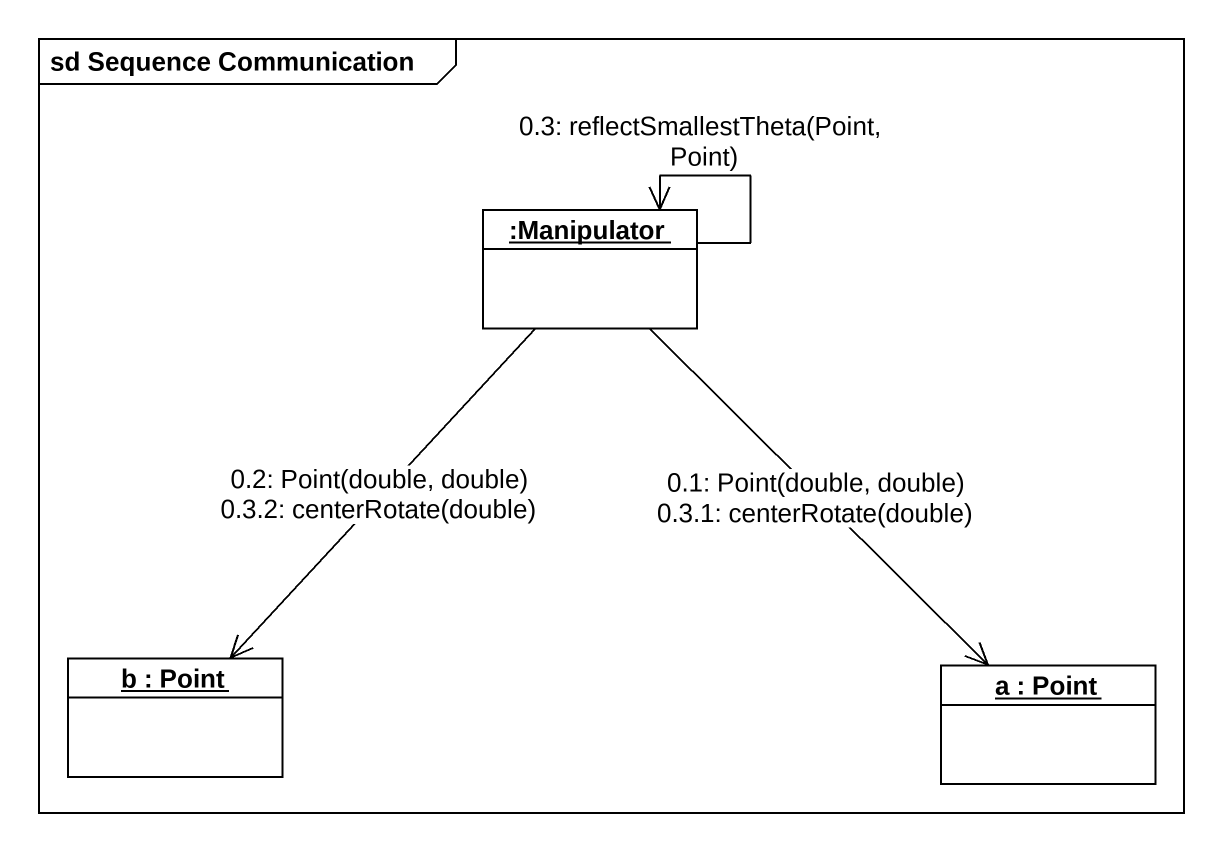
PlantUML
@startuml
mainframe sd Sequence Communication
hide circle
hide empty members
object ":Manipulator" as Manipulator
object "b : Point" as b
object "a : Point" as a
Manipulator --> a : 0.1: Point(double, double)\n0.3.1: centerRotate(double)
Manipulator --> b : 0.2: Point(double, double)\n0.3.2: centerRotate(double)
Manipulator --> Manipulator : 0.3: reflectSmallestTheta(Point, Point)
@enduml
